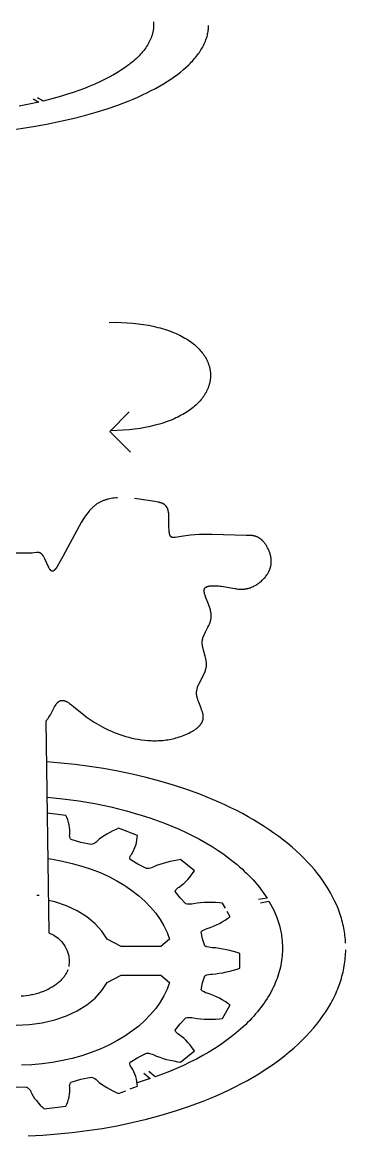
# Model space of a CAD drawing. Extents: x -15 to 185, y 0 to 200.
# Drawn here: x 13.32 to 24.5, y 21.46 to 59.9 of the extents above; entities that cross this region are included whole.
import ezdxf

# ---------------------------------------------------------------- set-up
doc = ezdxf.new("R2010")
doc.units = 0
doc.layers.add('DEFAULT', color=7, linetype='CONTINUOUS')

msp = doc.modelspace()

# ---------------------------------------------------------------- linework, layer by layer
at = {"layer": 'DEFAULT'}
for p, q in [((14.041, 57.184), (13.849, 57.294)), ((13.694, 57.26), (13.889, 57.148)), ((13.902, 29.748), (13.821, 29.748)), ((21.777, 29.664), (21.477, 29.609)), ((21.548, 29.503), (21.843, 29.556)), ((17.516, 23.617), (17.741, 23.427)), ((17.916, 23.487), (17.695, 23.674)), ((17.741, 23.427), (17.289, 23.283))]:
    msp.add_line(p, q, dxfattribs=at)
for points in [[(12.893, 56.182), (13.338, 56.245), (13.78, 56.316), (14.216, 56.396), (14.646, 56.484), (15.066, 56.581), (15.476, 56.686), (15.874, 56.798), (16.258, 56.919), (16.628, 57.046), (16.98, 57.181), (17.15, 57.25), (17.315, 57.321), (17.475, 57.394), (17.63, 57.468), (17.78, 57.543), (17.926, 57.619), (18.065, 57.697), (18.2, 57.776), (18.329, 57.856), (18.453, 57.936), (18.571, 58.018), (18.683, 58.1), (18.79, 58.183), (18.891, 58.267), (18.987, 58.351), (19.076, 58.436), (19.119, 58.478), (19.16, 58.521), (19.2, 58.563), (19.239, 58.606), (19.276, 58.649), (19.311, 58.692), (19.345, 58.734), (19.378, 58.777), (19.409, 58.82), (19.439, 58.863), (19.468, 58.906), (19.495, 58.949), (19.521, 58.992), (19.545, 59.035), (19.568, 59.077), (19.59, 59.12), (19.61, 59.163), (19.629, 59.205), (19.647, 59.248), (19.663, 59.291), (19.678, 59.333), (19.692, 59.375), (19.704, 59.417), (19.716, 59.46), (19.725, 59.502), (19.734, 59.543), (19.742, 59.585), (19.748, 59.627), (19.753, 59.668), (19.756, 59.71), (19.759, 59.751), (19.76, 59.792)], [(17.856, 59.918), (17.858, 59.888), (17.86, 59.857), (17.86, 59.827), (17.86, 59.797), (17.859, 59.775), (17.858, 59.753), (17.857, 59.73), (17.855, 59.708), (17.853, 59.685), (17.85, 59.663), (17.847, 59.64), (17.843, 59.618), (17.839, 59.595), (17.834, 59.573), (17.829, 59.55), (17.824, 59.527), (17.818, 59.504), (17.811, 59.482), (17.805, 59.459), (17.797, 59.436), (17.79, 59.413), (17.781, 59.39), (17.764, 59.344), (17.744, 59.298), (17.722, 59.252), (17.699, 59.206), (17.673, 59.16), (17.646, 59.113), (17.616, 59.067), (17.585, 59.021), (17.552, 58.975), (17.516, 58.929), (17.479, 58.883), (17.44, 58.837), (17.399, 58.791), (17.355, 58.745), (17.31, 58.7), (17.263, 58.654), (17.214, 58.609), (17.162, 58.564), (17.109, 58.519), (17.054, 58.474), (16.997, 58.43), (16.938, 58.386), (16.876, 58.342), (16.749, 58.255), (16.613, 58.17), (16.47, 58.086), (16.32, 58.003), (16.162, 57.923), (15.998, 57.844), (15.827, 57.767), (15.65, 57.693), (15.467, 57.62), (15.278, 57.55), (15.083, 57.483), (14.884, 57.417), (14.679, 57.355), (14.471, 57.295), (14.041, 57.184)], [(13.889, 57.148), (13.557, 57.075), (13.218, 57.008)], [(16.328, 49.542), (16.541, 49.543), (16.747, 49.538), (16.947, 49.528), (17.14, 49.513), (17.327, 49.494), (17.507, 49.469), (17.68, 49.44), (17.846, 49.407), (18.006, 49.369), (18.083, 49.349), (18.159, 49.327), (18.233, 49.305), (18.305, 49.282), (18.376, 49.257), (18.445, 49.232), (18.512, 49.206), (18.578, 49.179), (18.642, 49.152), (18.704, 49.123), (18.765, 49.094), (18.824, 49.064), (18.881, 49.033), (18.936, 49.001), (18.99, 48.969), (19.042, 48.936), (19.093, 48.902), (19.142, 48.868), (19.189, 48.833), (19.234, 48.797), (19.278, 48.761), (19.32, 48.725), (19.361, 48.687), (19.399, 48.65), (19.436, 48.611), (19.472, 48.573), (19.505, 48.533), (19.537, 48.494), (19.568, 48.454), (19.596, 48.413), (19.623, 48.372), (19.649, 48.331), (19.672, 48.29), (19.694, 48.248), (19.704, 48.227), (19.714, 48.206), (19.724, 48.185), (19.733, 48.163), (19.741, 48.142), (19.749, 48.121), (19.757, 48.099), (19.765, 48.078), (19.772, 48.056), (19.778, 48.035), (19.784, 48.013), (19.79, 47.992), (19.795, 47.97), (19.8, 47.948), (19.804, 47.927), (19.808, 47.905), (19.812, 47.883), (19.815, 47.861), (19.818, 47.839), (19.82, 47.818), (19.822, 47.796), (19.823, 47.774), (19.824, 47.752), (19.825, 47.73), (19.825, 47.708), (19.825, 47.686), (19.824, 47.664), (19.823, 47.642), (19.821, 47.62), (19.819, 47.598), (19.817, 47.576), (19.814, 47.555), (19.811, 47.533), (19.807, 47.511), (19.803, 47.489), (19.799, 47.467), (19.794, 47.445), (19.788, 47.424), (19.783, 47.402), (19.777, 47.38), (19.77, 47.358), (19.763, 47.337), (19.755, 47.315), (19.748, 47.294), (19.739, 47.272), (19.73, 47.251), (19.721, 47.229), (19.712, 47.208), (19.691, 47.165), (19.669, 47.123), (19.645, 47.081), (19.62, 47.039), (19.593, 46.998), (19.564, 46.957), (19.533, 46.916), (19.501, 46.876), (19.467, 46.836), (19.431, 46.796), (19.394, 46.757), (19.355, 46.719), (19.314, 46.68), (19.271, 46.643), (19.227, 46.606), (19.181, 46.569), (19.133, 46.533), (19.084, 46.498), (19.033, 46.463), (18.98, 46.429), (18.926, 46.395), (18.87, 46.363), (18.812, 46.331), (18.752, 46.299), (18.691, 46.269), (18.628, 46.239), (18.564, 46.21), (18.497, 46.181), (18.429, 46.154), (18.359, 46.127), (18.288, 46.101), (18.215, 46.077), (18.14, 46.053), (18.063, 46.03), (17.905, 45.987), (17.74, 45.947), (17.567, 45.913), (17.389, 45.882), (17.203, 45.856), (17.01, 45.834), (16.811, 45.818), (16.605, 45.806), (16.391, 45.8)], [(17.063, 45.054), (16.341, 45.769), (17.016, 46.45)], [(16.608, 43.482), (16.554, 43.479), (16.501, 43.474), (16.448, 43.467), (16.396, 43.459), (16.345, 43.45), (16.295, 43.439), (16.27, 43.432), (16.245, 43.426), (16.221, 43.419), (16.196, 43.411), (16.172, 43.403), (16.149, 43.395), (16.125, 43.386), (16.101, 43.377), (16.078, 43.367), (16.055, 43.356), (16.033, 43.346), (16.01, 43.334), (15.988, 43.322), (15.966, 43.31), (15.944, 43.297), (15.922, 43.284), (15.901, 43.27), (15.879, 43.255), (15.859, 43.24), (15.838, 43.224), (15.816, 43.207), (15.794, 43.188), (15.772, 43.169), (15.751, 43.15), (15.73, 43.129), (15.709, 43.108), (15.688, 43.087), (15.667, 43.065), (15.647, 43.042), (15.627, 43.018), (15.587, 42.97), (15.548, 42.919), (15.51, 42.866), (15.472, 42.811), (15.435, 42.754), (15.36, 42.633), (15.286, 42.506), (14.727, 41.459), (14.633, 41.294), (14.511, 41.092), (14.489, 41.058), (14.478, 41.041), (14.466, 41.025), (14.46, 41.018), (14.455, 41.011), (14.449, 41.004), (14.443, 40.997), (14.438, 40.991), (14.432, 40.985), (14.426, 40.979), (14.423, 40.977), (14.42, 40.974), (14.418, 40.971), (14.415, 40.969), (14.412, 40.967), (14.409, 40.965), (14.406, 40.963), (14.403, 40.961), (14.4, 40.959), (14.398, 40.957), (14.395, 40.956), (14.392, 40.954), (14.39, 40.953), (14.389, 40.953), (14.388, 40.952), (14.386, 40.952), (14.385, 40.951), (14.383, 40.95), (14.382, 40.95), (14.38, 40.95), (14.379, 40.949), (14.378, 40.949), (14.376, 40.948), (14.375, 40.948), (14.373, 40.948), (14.372, 40.948), (14.37, 40.947), (14.369, 40.947), (14.368, 40.947), (14.366, 40.947), (14.365, 40.947), (14.363, 40.947), (14.362, 40.947), (14.36, 40.947), (14.359, 40.947), (14.358, 40.947), (14.356, 40.947), (14.355, 40.947), (14.353, 40.948), (14.352, 40.948), (14.351, 40.948), (14.349, 40.948), (14.348, 40.949), (14.347, 40.949), (14.346, 40.95), (14.345, 40.95), (14.343, 40.95), (14.342, 40.951), (14.341, 40.951), (14.34, 40.952), (14.338, 40.953), (14.337, 40.953), (14.336, 40.954), (14.335, 40.954), (14.332, 40.956), (14.33, 40.957), (14.327, 40.959), (14.325, 40.961), (14.322, 40.963), (14.32, 40.965), (14.317, 40.967), (14.315, 40.969), (14.312, 40.971), (14.31, 40.973), (14.307, 40.976), (14.305, 40.978), (14.303, 40.981), (14.298, 40.986), (14.293, 40.992), (14.288, 40.999), (14.283, 41.005), (14.278, 41.012), (14.273, 41.019), (14.263, 41.035), (14.254, 41.051), (14.244, 41.068), (14.234, 41.086), (14.215, 41.125), (14.098, 41.379), (14.079, 41.417), (14.069, 41.435), (14.059, 41.452), (14.05, 41.469), (14.045, 41.476), (14.04, 41.484), (14.031, 41.496), (14.027, 41.501), (14.023, 41.507), (14.019, 41.512), (14.015, 41.517), (14.01, 41.522), (14.006, 41.526), (14.002, 41.531), (13.998, 41.535), (13.993, 41.539), (13.989, 41.543), (13.985, 41.547), (13.981, 41.55), (13.976, 41.554), (13.972, 41.557), (13.968, 41.56), (13.964, 41.563), (13.959, 41.566), (13.955, 41.568), (13.951, 41.571), (13.947, 41.573), (13.942, 41.575), (13.938, 41.577), (13.934, 41.579), (13.93, 41.581), (13.925, 41.583), (13.921, 41.584), (13.917, 41.585), (13.913, 41.587), (13.908, 41.588), (13.904, 41.589), (13.9, 41.59), (13.895, 41.591), (13.891, 41.591), (13.887, 41.592), (13.883, 41.593), (13.878, 41.593), (13.874, 41.594), (13.87, 41.594), (13.861, 41.594), (13.852, 41.594), (13.844, 41.594), (13.835, 41.594), (13.827, 41.593), (13.818, 41.593), (13.715, 41.581), (13.664, 41.577), (13.612, 41.573), (13.56, 41.571), (13.456, 41.568), (12.89, 41.572)], [(14.248, 28.461), (14.151, 35.787), (14.167, 35.806), (14.183, 35.826), (14.198, 35.846), (14.213, 35.866), (14.227, 35.886), (14.241, 35.906), (14.267, 35.947), (14.292, 35.989), (14.316, 36.03), (14.438, 36.264), (14.457, 36.297), (14.475, 36.329), (14.485, 36.343), (14.494, 36.357), (14.503, 36.371), (14.512, 36.383), (14.52, 36.392), (14.527, 36.401), (14.534, 36.409), (14.541, 36.417), (14.549, 36.424), (14.556, 36.431), (14.563, 36.438), (14.567, 36.441), (14.571, 36.444), (14.575, 36.446), (14.578, 36.449), (14.582, 36.452), (14.586, 36.455), (14.59, 36.457), (14.594, 36.459), (14.597, 36.462), (14.601, 36.464), (14.605, 36.466), (14.609, 36.468), (14.613, 36.47), (14.617, 36.472), (14.62, 36.473), (14.624, 36.475), (14.628, 36.477), (14.632, 36.478), (14.636, 36.479), (14.64, 36.481), (14.644, 36.482), (14.648, 36.483), (14.651, 36.484), (14.655, 36.485), (14.659, 36.486), (14.663, 36.487), (14.667, 36.487), (14.671, 36.488), (14.675, 36.488), (14.679, 36.489), (14.683, 36.489), (14.687, 36.49), (14.691, 36.49), (14.695, 36.49), (14.699, 36.49), (14.703, 36.49), (14.707, 36.49), (14.711, 36.49), (14.719, 36.489), (14.727, 36.489), (14.735, 36.488), (14.743, 36.486), (14.751, 36.485), (14.759, 36.483), (14.768, 36.481), (14.776, 36.479), (14.784, 36.476), (14.792, 36.473), (14.8, 36.47), (14.808, 36.467), (14.817, 36.464), (14.825, 36.46), (14.833, 36.457), (14.841, 36.453), (14.858, 36.444), (14.874, 36.435), (14.891, 36.426), (14.907, 36.416), (14.924, 36.405), (14.957, 36.383), (14.989, 36.359), (15.022, 36.335), (15.104, 36.271), (15.44, 35.996), (15.531, 35.924), (15.628, 35.853), (15.732, 35.781), (15.805, 35.734), (15.881, 35.686), (15.961, 35.64), (16.043, 35.594), (16.128, 35.549), (16.217, 35.505), (16.307, 35.462), (16.401, 35.421), (16.496, 35.381), (16.594, 35.343), (16.694, 35.307), (16.796, 35.274), (16.899, 35.242), (17.005, 35.213), (17.111, 35.187), (17.219, 35.164), (17.329, 35.144), (17.439, 35.127), (17.551, 35.114), (17.663, 35.104), (17.776, 35.098), (17.833, 35.096), (17.889, 35.096), (17.946, 35.096), (18.003, 35.098), (18.06, 35.101), (18.118, 35.104), (18.175, 35.109), (18.232, 35.116), (18.289, 35.123), (18.346, 35.131), (18.403, 35.141), (18.461, 35.152), (18.518, 35.164), (18.575, 35.178), (18.631, 35.193), (18.688, 35.209), (18.745, 35.226), (18.801, 35.245), (18.857, 35.265), (18.913, 35.287), (18.969, 35.31), (19.025, 35.335), (19.078, 35.36), (19.131, 35.387), (19.182, 35.415), (19.208, 35.429), (19.232, 35.444), (19.257, 35.46), (19.281, 35.476), (19.304, 35.492), (19.327, 35.508), (19.349, 35.525), (19.37, 35.543), (19.391, 35.56), (19.411, 35.578), (19.43, 35.597), (19.439, 35.607), (19.448, 35.616), (19.456, 35.626), (19.465, 35.636), (19.473, 35.645), (19.481, 35.655), (19.488, 35.666), (19.496, 35.676), (19.503, 35.686), (19.509, 35.697), (19.516, 35.707), (19.522, 35.718), (19.528, 35.729), (19.534, 35.74), (19.539, 35.751), (19.544, 35.762), (19.548, 35.773), (19.553, 35.784), (19.557, 35.796), (19.56, 35.807), (19.563, 35.819), (19.566, 35.831), (19.569, 35.843), (19.571, 35.855), (19.573, 35.867), (19.574, 35.88), (19.575, 35.892), (19.576, 35.905), (19.576, 35.917), (19.576, 35.93), (19.575, 35.941), (19.574, 35.952), (19.573, 35.964), (19.572, 35.975), (19.57, 35.987), (19.568, 35.998), (19.566, 36.01), (19.563, 36.021), (19.558, 36.045), (19.552, 36.069), (19.544, 36.093), (19.537, 36.117), (19.519, 36.167), (19.5, 36.217), (19.417, 36.423), (19.398, 36.475), (19.389, 36.501), (19.381, 36.527), (19.373, 36.553), (19.366, 36.579), (19.36, 36.605), (19.354, 36.63), (19.352, 36.643), (19.35, 36.656), (19.348, 36.669), (19.346, 36.681), (19.345, 36.694), (19.344, 36.707), (19.343, 36.719), (19.343, 36.732), (19.343, 36.748), (19.343, 36.764), (19.344, 36.779), (19.345, 36.795), (19.347, 36.811), (19.349, 36.826), (19.352, 36.842), (19.355, 36.857), (19.358, 36.873), (19.362, 36.888), (19.366, 36.903), (19.37, 36.919), (19.375, 36.934), (19.38, 36.949), (19.391, 36.979), (19.403, 37.009), (19.416, 37.039), (19.429, 37.069), (19.444, 37.099), (19.568, 37.337), (19.597, 37.397), (19.611, 37.427), (19.624, 37.457), (19.636, 37.488), (19.647, 37.519), (19.652, 37.534), (19.657, 37.55), (19.662, 37.565), (19.666, 37.581), (19.67, 37.597), (19.673, 37.613), (19.676, 37.628), (19.679, 37.644), (19.681, 37.66), (19.683, 37.676), (19.684, 37.693), (19.685, 37.709), (19.686, 37.721), (19.686, 37.734), (19.686, 37.746), (19.685, 37.759), (19.685, 37.772), (19.684, 37.784), (19.682, 37.81), (19.678, 37.835), (19.675, 37.861), (19.67, 37.887), (19.665, 37.913), (19.653, 37.965), (19.64, 38.017), (19.582, 38.226), (19.569, 38.278), (19.563, 38.304), (19.557, 38.33), (19.553, 38.355), (19.549, 38.38), (19.545, 38.406), (19.542, 38.431), (19.541, 38.443), (19.541, 38.455), (19.54, 38.468), (19.54, 38.48), (19.54, 38.492), (19.54, 38.504), (19.54, 38.516), (19.541, 38.529), (19.542, 38.543), (19.544, 38.557), (19.546, 38.571), (19.548, 38.585), (19.551, 38.599), (19.554, 38.613), (19.557, 38.627), (19.561, 38.641), (19.565, 38.655), (19.569, 38.668), (19.574, 38.682), (19.579, 38.696), (19.589, 38.723), (19.6, 38.749), (19.612, 38.776), (19.625, 38.803), (19.651, 38.856), (19.736, 39.016), (19.763, 39.07), (19.776, 39.097), (19.788, 39.125), (19.799, 39.153), (19.81, 39.181), (19.815, 39.195), (19.819, 39.21), (19.824, 39.224), (19.828, 39.239), (19.832, 39.253), (19.835, 39.268), (19.839, 39.283), (19.841, 39.298), (19.844, 39.313), (19.846, 39.328), (19.848, 39.343), (19.849, 39.358), (19.851, 39.374), (19.851, 39.39), (19.851, 39.405), (19.851, 39.421), (19.85, 39.437), (19.849, 39.452), (19.848, 39.468), (19.846, 39.484), (19.844, 39.5), (19.841, 39.516), (19.839, 39.532), (19.835, 39.549), (19.828, 39.581), (19.82, 39.614), (19.81, 39.647), (19.8, 39.68), (19.778, 39.747), (19.754, 39.813), (19.656, 40.062), (19.646, 40.091), (19.637, 40.119), (19.629, 40.146), (19.621, 40.172), (19.618, 40.184), (19.615, 40.197), (19.613, 40.209), (19.611, 40.221), (19.609, 40.233), (19.607, 40.244), (19.606, 40.255), (19.606, 40.26), (19.606, 40.266), (19.605, 40.271), (19.605, 40.276), (19.605, 40.281), (19.606, 40.286), (19.606, 40.291), (19.606, 40.296), (19.607, 40.301), (19.607, 40.306), (19.608, 40.31), (19.609, 40.315), (19.61, 40.319), (19.611, 40.324), (19.612, 40.328), (19.614, 40.332), (19.614, 40.334), (19.615, 40.336), (19.616, 40.338), (19.617, 40.34), (19.618, 40.343), (19.619, 40.345), (19.62, 40.347), (19.621, 40.35), (19.623, 40.352), (19.624, 40.354), (19.625, 40.356), (19.627, 40.359), (19.628, 40.361), (19.63, 40.363), (19.631, 40.365), (19.633, 40.367), (19.634, 40.369), (19.636, 40.371), (19.638, 40.373), (19.64, 40.375), (19.641, 40.377), (19.643, 40.378), (19.645, 40.38), (19.647, 40.382), (19.649, 40.384), (19.651, 40.385), (19.653, 40.387), (19.655, 40.389), (19.66, 40.392), (19.664, 40.395), (19.669, 40.398), (19.673, 40.401), (19.678, 40.404), (19.683, 40.407), (19.688, 40.409), (19.694, 40.412), (19.699, 40.414), (19.705, 40.416), (19.71, 40.419), (19.716, 40.421), (19.722, 40.423), (19.728, 40.425), (19.734, 40.427), (19.741, 40.428), (19.753, 40.431), (19.766, 40.434), (19.78, 40.437), (19.794, 40.439), (19.808, 40.441), (19.822, 40.443), (19.837, 40.444), (19.852, 40.445), (19.882, 40.447), (19.912, 40.448), (19.943, 40.448), (20.004, 40.446), (20.053, 40.443), (20.1, 40.44), (20.146, 40.435), (20.192, 40.43), (20.279, 40.417), (20.601, 40.359), (20.677, 40.347), (20.714, 40.341), (20.751, 40.337), (20.788, 40.333), (20.825, 40.331), (20.862, 40.329), (20.899, 40.328), (20.917, 40.329), (20.936, 40.329), (20.954, 40.33), (20.973, 40.332), (20.991, 40.333), (21.01, 40.335), (21.029, 40.338), (21.047, 40.341), (21.066, 40.344), (21.085, 40.348), (21.104, 40.352), (21.123, 40.357), (21.143, 40.362), (21.162, 40.367), (21.181, 40.374), (21.201, 40.38), (21.221, 40.388), (21.241, 40.395), (21.261, 40.404), (21.281, 40.413), (21.308, 40.426), (21.336, 40.44), (21.364, 40.455), (21.392, 40.471), (21.42, 40.488), (21.447, 40.506), (21.475, 40.525), (21.503, 40.545), (21.53, 40.566), (21.557, 40.587), (21.583, 40.61), (21.609, 40.634), (21.635, 40.658), (21.66, 40.683), (21.684, 40.709), (21.708, 40.736), (21.73, 40.764), (21.752, 40.792), (21.773, 40.821), (21.783, 40.836), (21.793, 40.851), (21.802, 40.866), (21.811, 40.882), (21.82, 40.897), (21.829, 40.913), (21.837, 40.929), (21.845, 40.945), (21.853, 40.961), (21.86, 40.977), (21.867, 40.994), (21.874, 41.011), (21.88, 41.028), (21.886, 41.045), (21.891, 41.062), (21.897, 41.079), (21.901, 41.096), (21.906, 41.114), (21.91, 41.132), (21.913, 41.15), (21.916, 41.168), (21.919, 41.186), (21.921, 41.204), (21.923, 41.222), (21.924, 41.241), (21.925, 41.26), (21.925, 41.274), (21.925, 41.289), (21.925, 41.303), (21.924, 41.318), (21.923, 41.333), (21.922, 41.347), (21.919, 41.377), (21.915, 41.407), (21.91, 41.436), (21.904, 41.466), (21.897, 41.496), (21.889, 41.526), (21.881, 41.555), (21.871, 41.584), (21.861, 41.614), (21.85, 41.642), (21.838, 41.671), (21.826, 41.699), (21.812, 41.727), (21.799, 41.754), (21.784, 41.781), (21.769, 41.807), (21.754, 41.833), (21.738, 41.858), (21.721, 41.882), (21.704, 41.906), (21.687, 41.928), (21.669, 41.95), (21.651, 41.971), (21.632, 41.991), (21.614, 42.01), (21.604, 42.02), (21.595, 42.028), (21.585, 42.037), (21.575, 42.045), (21.566, 42.054), (21.556, 42.061), (21.546, 42.069), (21.536, 42.076), (21.522, 42.086), (21.508, 42.095), (21.493, 42.104), (21.479, 42.112), (21.464, 42.12), (21.449, 42.127), (21.434, 42.133), (21.42, 42.139), (21.405, 42.145), (21.39, 42.15), (21.375, 42.155), (21.36, 42.159), (21.345, 42.163), (21.33, 42.166), (21.315, 42.169), (21.3, 42.172), (21.285, 42.174), (21.27, 42.177), (21.24, 42.18), (21.209, 42.182), (21.179, 42.184), (21.058, 42.187), (19.886, 42.219), (19.59, 42.216), (19.44, 42.211), (19.288, 42.202), (19.133, 42.189), (18.975, 42.171), (18.814, 42.149), (18.604, 42.113), (18.593, 42.112), (18.581, 42.11), (18.57, 42.109), (18.56, 42.108), (18.554, 42.108), (18.549, 42.108), (18.544, 42.108), (18.539, 42.108), (18.534, 42.108), (18.529, 42.108), (18.524, 42.109), (18.519, 42.109), (18.514, 42.11), (18.512, 42.11), (18.509, 42.111), (18.507, 42.111), (18.505, 42.112), (18.502, 42.112), (18.5, 42.113), (18.498, 42.113), (18.496, 42.114), (18.494, 42.115), (18.492, 42.116), (18.489, 42.117), (18.487, 42.117), (18.485, 42.118), (18.483, 42.119), (18.481, 42.12), (18.479, 42.121), (18.477, 42.122), (18.476, 42.124), (18.474, 42.125), (18.472, 42.126), (18.47, 42.127), (18.468, 42.129), (18.467, 42.13), (18.465, 42.132), (18.463, 42.133), (18.461, 42.135), (18.46, 42.136), (18.458, 42.138), (18.457, 42.139), (18.455, 42.141), (18.453, 42.143), (18.452, 42.145), (18.45, 42.146), (18.449, 42.148), (18.447, 42.15), (18.446, 42.152), (18.443, 42.156), (18.441, 42.16), (18.438, 42.165), (18.435, 42.169), (18.433, 42.174), (18.431, 42.179), (18.428, 42.184), (18.426, 42.189), (18.424, 42.194), (18.422, 42.199), (18.42, 42.205), (18.418, 42.21), (18.416, 42.216), (18.413, 42.228), (18.41, 42.241), (18.407, 42.254), (18.404, 42.267), (18.402, 42.281), (18.4, 42.296), (18.396, 42.326), (18.394, 42.357), (18.392, 42.39), (18.389, 42.459), (18.388, 42.758), (18.386, 42.832), (18.384, 42.869), (18.382, 42.904), (18.379, 42.938), (18.375, 42.972), (18.372, 42.988), (18.37, 43.004), (18.367, 43.019), (18.364, 43.034), (18.36, 43.049), (18.357, 43.063), (18.353, 43.077), (18.348, 43.09), (18.345, 43.099), (18.341, 43.109), (18.338, 43.118), (18.334, 43.126), (18.33, 43.135), (18.325, 43.143), (18.321, 43.151), (18.317, 43.159), (18.312, 43.166), (18.307, 43.173), (18.302, 43.18), (18.297, 43.187), (18.292, 43.194), (18.286, 43.2), (18.281, 43.207), (18.275, 43.213), (18.269, 43.219), (18.263, 43.224), (18.257, 43.23), (18.251, 43.235), (18.245, 43.24), (18.238, 43.245), (18.232, 43.25), (18.225, 43.255), (18.218, 43.259), (18.212, 43.264), (18.205, 43.268), (18.198, 43.272), (18.19, 43.276), (18.183, 43.279), (18.176, 43.283), (18.168, 43.286), (18.161, 43.29), (18.153, 43.293), (18.138, 43.299), (18.122, 43.305), (18.106, 43.31), (18.09, 43.315), (18.073, 43.319), (18.057, 43.324), (18.04, 43.327), (18.005, 43.335), (17.901, 43.352), (17.365, 43.435), (17.193, 43.457)], [(24.493, 28.104), (24.489, 28.169), (24.484, 28.234), (24.478, 28.3), (24.47, 28.365), (24.462, 28.431), (24.452, 28.497), (24.441, 28.563), (24.428, 28.629), (24.414, 28.696), (24.399, 28.762), (24.383, 28.829), (24.365, 28.896), (24.346, 28.963), (24.326, 29.03), (24.304, 29.098), (24.281, 29.165), (24.256, 29.232), (24.23, 29.3), (24.174, 29.435), (24.113, 29.57), (24.045, 29.706), (23.972, 29.841), (23.894, 29.976), (23.809, 30.111), (23.719, 30.245), (23.622, 30.379), (23.52, 30.513), (23.412, 30.645), (23.299, 30.777), (23.179, 30.908), (23.054, 31.037), (22.923, 31.166), (22.786, 31.293), (22.643, 31.419), (22.495, 31.544), (22.342, 31.666), (22.183, 31.787), (22.018, 31.906), (21.849, 32.024), (21.674, 32.139), (21.495, 32.252), (21.31, 32.363), (21.121, 32.471), (20.928, 32.577), (20.73, 32.681), (20.528, 32.782), (20.321, 32.88), (20.111, 32.975), (19.897, 33.068), (19.459, 33.245), (19.009, 33.41), (18.547, 33.562), (18.076, 33.702), (17.598, 33.829), (17.113, 33.943), (16.624, 34.045), (16.133, 34.133), (15.64, 34.209), (15.148, 34.272), (14.657, 34.323), (14.17, 34.362)], [(14.186, 33.145), (14.719, 33.091), (15.271, 33.017), (15.547, 32.972), (15.824, 32.923), (16.1, 32.868), (16.375, 32.808), (16.649, 32.744), (16.922, 32.673), (17.192, 32.598), (17.459, 32.517), (17.723, 32.432), (17.983, 32.341), (18.239, 32.245), (18.491, 32.144), (18.738, 32.038), (18.979, 31.928), (19.214, 31.813), (19.442, 31.693), (19.664, 31.569), (19.878, 31.441), (20.085, 31.309), (20.284, 31.173), (20.474, 31.034), (20.656, 30.891), (20.744, 30.819), (20.829, 30.746), (20.913, 30.672), (20.993, 30.597), (21.072, 30.522), (21.148, 30.446), (21.222, 30.37), (21.293, 30.293), (21.362, 30.216), (21.429, 30.138), (21.493, 30.06), (21.555, 29.981), (21.614, 29.902), (21.671, 29.823), (21.725, 29.743), (21.777, 29.664)], [(20.338, 29.309), (20.239, 29.49), (20.137, 29.498), (20.002, 29.505), (19.869, 29.508), (19.739, 29.508), (19.61, 29.504), (19.484, 29.495), (19.361, 29.482), (19.242, 29.463), (19.185, 29.451), (19.12, 29.449), (19.052, 29.45), (19.016, 29.454), (18.975, 29.464), (18.774, 29.671), (18.606, 29.89), (18.614, 29.918), (18.626, 29.942), (18.659, 29.981), (18.694, 30.017), (18.738, 30.044), (18.822, 30.104), (18.901, 30.168), (18.975, 30.236), (19.045, 30.308), (19.11, 30.384), (19.173, 30.462), (19.231, 30.543), (19.272, 30.606), (18.784, 30.993), (18.684, 30.977), (18.554, 30.953), (18.428, 30.925), (18.305, 30.895), (18.186, 30.862), (18.072, 30.825), (17.964, 30.785), (17.861, 30.74), (17.813, 30.716), (17.754, 30.699), (17.69, 30.685), (17.653, 30.68), (17.61, 30.68), (17.315, 30.828), (17.044, 30.996), (17.037, 31.025), (17.037, 31.049), (17.047, 31.094), (17.061, 31.136), (17.089, 31.172), (17.138, 31.246), (17.178, 31.325), (17.213, 31.406), (17.241, 31.489), (17.265, 31.575), (17.283, 31.663), (17.296, 31.752), (17.303, 31.821), (16.645, 32.073), (16.56, 32.035), (16.45, 31.983), (16.345, 31.929), (16.245, 31.872), (16.151, 31.814), (16.062, 31.754), (15.981, 31.691), (15.908, 31.626), (15.875, 31.592), (15.828, 31.562), (15.775, 31.534), (15.743, 31.522), (15.702, 31.512), (15.349, 31.584), (15.008, 31.68), (14.987, 31.705), (14.974, 31.729), (14.961, 31.773), (14.953, 31.815), (14.961, 31.855), (14.968, 31.937), (14.966, 32.019), (14.956, 32.103), (14.941, 32.189), (14.918, 32.274), (14.89, 32.361), (14.857, 32.448), (14.828, 32.514), (14.186, 32.589)], [(14.207, 31.024), (14.362, 31.003), (14.709, 30.94), (15.049, 30.862), (15.381, 30.769), (15.702, 30.662), (16.012, 30.54), (16.31, 30.405), (16.593, 30.258), (16.861, 30.098), (17.112, 29.926), (17.346, 29.744), (17.561, 29.552), (17.756, 29.351), (17.931, 29.141), (18.085, 28.925), (18.216, 28.702), (18.325, 28.473), (18.412, 28.241), (18.103, 27.992), (16.739, 27.992), (16.256, 28.241), (16.075, 28.518), (15.838, 28.777), (15.55, 29.012), (15.218, 29.219), (14.846, 29.393), (14.442, 29.533), (14.226, 29.584)], [(21.843, 29.556), (21.902, 29.451), (21.958, 29.346), (22.009, 29.24), (22.056, 29.135), (22.099, 29.029), (22.138, 28.924), (22.173, 28.818), (22.204, 28.713), (22.23, 28.608), (22.242, 28.556), (22.253, 28.504), (22.263, 28.452), (22.272, 28.4), (22.28, 28.348), (22.287, 28.296), (22.293, 28.244), (22.299, 28.192), (22.303, 28.141), (22.306, 28.09), (22.309, 28.039), (22.31, 27.988), (22.31, 27.886), (22.308, 27.811), (22.305, 27.736), (22.299, 27.66), (22.291, 27.584), (22.281, 27.508), (22.269, 27.432), (22.254, 27.355), (22.238, 27.278), (22.22, 27.201), (22.199, 27.124), (22.177, 27.046), (22.152, 26.969), (22.125, 26.891), (22.095, 26.813), (22.064, 26.735), (22.03, 26.658), (21.994, 26.58), (21.956, 26.502), (21.915, 26.425), (21.872, 26.347), (21.827, 26.27), (21.779, 26.193), (21.73, 26.116), (21.678, 26.039), (21.623, 25.963), (21.566, 25.886), (21.508, 25.811), (21.446, 25.735), (21.383, 25.66), (21.317, 25.585), (21.249, 25.511), (21.179, 25.437), (21.106, 25.364), (21.031, 25.291), (20.954, 25.219), (20.875, 25.147), (20.711, 25.006), (20.538, 24.867), (20.357, 24.732), (20.168, 24.599), (19.971, 24.47), (19.768, 24.344), (19.557, 24.222), (19.339, 24.105), (19.115, 23.991), (18.886, 23.881), (18.651, 23.776), (18.41, 23.675), (18.165, 23.579), (17.916, 23.487)], [(17.052, 23.072), (17.303, 23.169), (17.296, 23.237), (17.283, 23.326), (17.265, 23.414), (17.241, 23.5), (17.213, 23.583), (17.178, 23.665), (17.138, 23.743), (17.089, 23.818), (17.061, 23.853), (17.047, 23.895), (17.037, 23.94), (17.037, 23.965), (17.044, 23.993), (17.315, 24.161), (17.61, 24.309), (17.653, 24.309), (17.69, 24.305), (17.754, 24.29), (17.813, 24.273), (17.861, 24.249), (17.964, 24.204), (18.072, 24.164), (18.186, 24.127), (18.305, 24.094), (18.428, 24.064), (18.554, 24.037), (18.684, 24.013), (18.784, 23.996), (19.272, 24.384), (19.231, 24.446), (19.173, 24.527), (19.11, 24.606), (19.045, 24.681), (18.975, 24.753), (18.901, 24.821), (18.822, 24.886), (18.738, 24.945), (18.694, 24.972), (18.659, 25.008), (18.626, 25.048), (18.614, 25.071), (18.606, 25.099), (18.774, 25.319), (18.975, 25.525), (19.016, 25.535), (19.052, 25.539), (19.12, 25.54), (19.185, 25.538), (19.242, 25.526), (19.361, 25.507), (19.484, 25.494), (19.61, 25.486), (19.739, 25.481), (19.869, 25.481), (20.002, 25.484), (20.137, 25.491), (20.239, 25.499), (20.499, 25.974), (20.428, 26.023), (20.331, 26.086), (20.233, 26.146), (20.132, 26.201), (20.03, 26.253), (19.925, 26.3), (19.818, 26.343), (19.709, 26.38), (19.653, 26.395), (19.601, 26.421), (19.551, 26.451), (19.527, 26.47), (19.505, 26.495), (19.55, 26.739), (19.633, 26.979), (19.667, 26.997), (19.699, 27.01), (19.761, 27.026), (19.824, 27.039), (19.884, 27.04), (20.005, 27.05), (20.128, 27.066), (20.25, 27.086), (20.373, 27.112), (20.496, 27.141), (20.62, 27.174), (20.743, 27.212), (20.835, 27.242), (20.835, 27.747), (20.743, 27.778), (20.62, 27.815), (20.496, 27.848), (20.373, 27.878), (20.25, 27.903), (20.128, 27.924), (20.005, 27.939), (19.884, 27.949), (19.824, 27.951), (19.761, 27.963), (19.699, 27.98), (19.667, 27.992), (19.633, 28.01), (19.55, 28.25), (19.505, 28.495), (19.527, 28.52), (19.551, 28.539), (19.601, 28.568), (19.653, 28.594), (19.709, 28.61), (19.818, 28.646), (19.925, 28.689), (20.03, 28.736), (20.132, 28.788), (20.233, 28.844), (20.331, 28.903), (20.428, 28.966), (20.499, 29.015), (20.4, 29.197)], [(13.527, 21.456), (14.029, 21.481), (14.537, 21.519), (15.049, 21.569), (15.564, 21.633), (16.08, 21.711), (16.595, 21.802), (17.107, 21.908), (17.616, 22.028), (18.118, 22.162), (18.612, 22.311), (19.096, 22.473), (19.567, 22.65), (19.798, 22.743), (20.025, 22.839), (20.249, 22.939), (20.468, 23.042), (20.682, 23.148), (20.892, 23.256), (21.098, 23.368), (21.298, 23.482), (21.493, 23.599), (21.683, 23.719), (21.867, 23.841), (22.046, 23.965), (22.219, 24.092), (22.386, 24.221), (22.547, 24.352), (22.702, 24.484), (22.85, 24.618), (22.993, 24.754), (23.128, 24.891), (23.258, 25.03), (23.381, 25.17), (23.497, 25.311), (23.607, 25.452), (23.71, 25.595), (23.807, 25.738), (23.897, 25.881), (23.98, 26.025), (24.02, 26.097), (24.057, 26.17), (24.093, 26.242), (24.128, 26.314), (24.161, 26.386), (24.192, 26.458), (24.221, 26.53), (24.25, 26.603), (24.276, 26.675), (24.301, 26.747), (24.324, 26.818), (24.346, 26.89), (24.367, 26.962), (24.385, 27.033), (24.403, 27.105), (24.418, 27.176), (24.433, 27.247), (24.446, 27.318), (24.457, 27.389), (24.467, 27.459), (24.475, 27.529), (24.482, 27.599), (24.488, 27.669), (24.493, 27.739), (24.496, 27.808), (24.497, 27.877)], [(13.113, 25.273), (13.567, 25.294), (14.013, 25.355), (14.442, 25.457), (14.846, 25.596), (15.218, 25.77), (15.55, 25.977), (15.838, 26.212), (16.075, 26.471), (16.256, 26.749), (16.739, 26.997), (18.103, 26.997), (18.412, 26.749), (18.325, 26.516), (18.216, 26.288), (18.085, 26.065), (17.931, 25.848), (17.756, 25.639), (17.561, 25.437), (17.346, 25.245), (17.112, 25.063), (16.861, 24.892), (16.593, 24.732), (16.31, 24.584), (16.012, 24.449), (15.702, 24.328), (15.381, 24.22), (15.049, 24.127), (14.709, 24.049), (14.362, 23.986), (14.009, 23.938), (13.652, 23.907), (13.293, 23.891)], [(14.895, 27.181), (14.884, 27.155), (14.872, 27.129), (14.86, 27.103), (14.846, 27.077), (14.831, 27.051), (14.816, 27.025), (14.799, 26.999), (14.781, 26.973), (14.763, 26.948), (14.743, 26.922), (14.722, 26.896), (14.7, 26.871), (14.677, 26.846), (14.653, 26.821), (14.628, 26.796), (14.602, 26.772), (14.575, 26.748), (14.547, 26.724), (14.518, 26.701), (14.488, 26.678), (14.457, 26.655), (14.426, 26.633), (14.393, 26.612), (14.359, 26.59), (14.324, 26.57), (14.289, 26.55), (14.253, 26.53), (14.216, 26.511), (14.178, 26.493), (14.139, 26.475), (14.1, 26.458), (14.06, 26.442), (14.019, 26.426), (13.978, 26.411), (13.937, 26.397), (13.895, 26.383), (13.852, 26.371), (13.809, 26.358), (13.766, 26.347), (13.722, 26.337), (13.678, 26.327), (13.634, 26.318), (13.545, 26.302), (13.456, 26.289), (13.367, 26.279), (13.278, 26.273)], [(13.113, 23.143), (13.482, 23.13), (13.515, 23.111), (13.54, 23.092), (13.574, 23.054), (13.604, 23.015), (13.617, 22.976), (13.652, 22.898), (13.697, 22.821), (13.749, 22.744), (13.807, 22.668), (13.872, 22.592), (13.943, 22.517), (14.019, 22.443), (14.08, 22.388), (14.828, 22.475), (14.857, 22.541), (14.89, 22.628), (14.918, 22.715), (14.941, 22.801), (14.956, 22.886), (14.966, 22.97), (14.968, 23.053), (14.961, 23.134), (14.953, 23.174), (14.961, 23.217), (14.974, 23.261), (14.987, 23.284), (15.008, 23.309), (15.349, 23.405), (15.702, 23.477), (15.743, 23.467), (15.775, 23.455), (15.828, 23.427), (15.875, 23.397), (15.908, 23.363), (15.981, 23.298), (16.062, 23.236), (16.151, 23.175), (16.245, 23.117), (16.345, 23.061), (16.45, 23.006), (16.56, 22.954), (16.645, 22.916), (16.896, 23.012)]]:
    msp.add_lwpolyline(points, dxfattribs=at)
at = {"layer": 'DEFAULT', "extrusion": (0, 0, -1)}
msp.add_arc((-13.877, 27.461), 1.068, 109.933, 188.609, dxfattribs=at)

doc.saveas('drawing.dxf')
